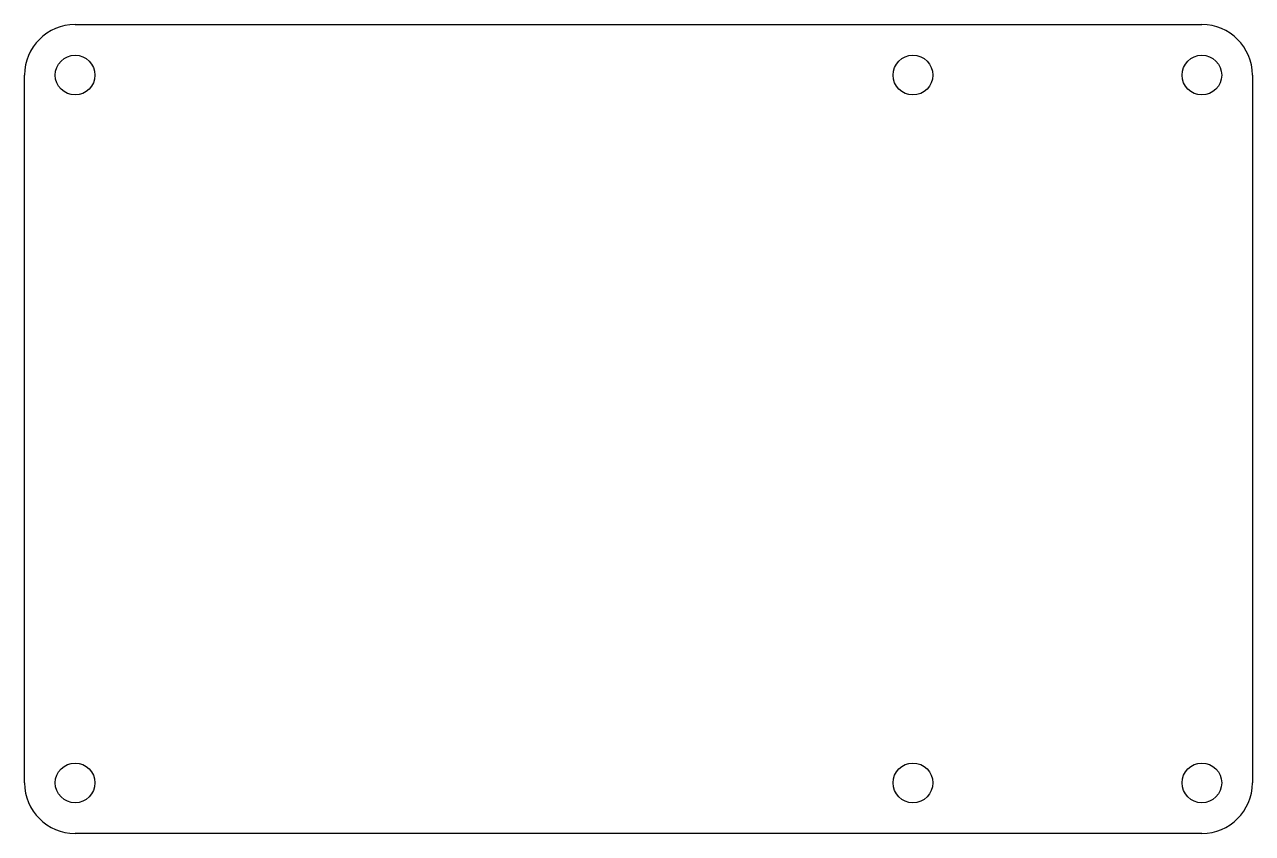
# Model space of a CAD drawing. Header units: millimetres. Extents: x 0.4 to 85.4, y 0.3 to 56.3.
import ezdxf

# ---------------------------------------------------------------- set-up
doc = ezdxf.new("R2010")
doc.units = ezdxf.units.MM

# ---------------------------------------------------------------- blocks, each defined once
blk = doc.blocks.new('org')
for p, q in [((3.981, 56.281), (81.981, 56.281)), ((0.481, 3.781), (0.481, 52.781)), ((85.481, 52.781), (85.481, 3.781)), ((81.981, 0.281), (3.981, 0.281))]:
    blk.add_line(p, q)
for centre in [(3.981, 52.781), (61.981, 52.781), (81.981, 52.781), (3.981, 3.781), (61.981, 3.781), (81.981, 3.781)]:
    blk.add_circle(centre, 1.375)
for centre, start, end in [((3.981, 52.781), 90, 180), ((81.981, 52.781), 0, 90), ((3.981, 3.781), 180, 270), ((81.981, 3.781), 270, 0)]:
    blk.add_arc(centre, 3.5, start, end)

msp = doc.modelspace()

# ---------------------------------------------------------------- block references
msp.add_blockref('org', (-0.061, 0.024))

doc.saveas('drawing.dxf')
